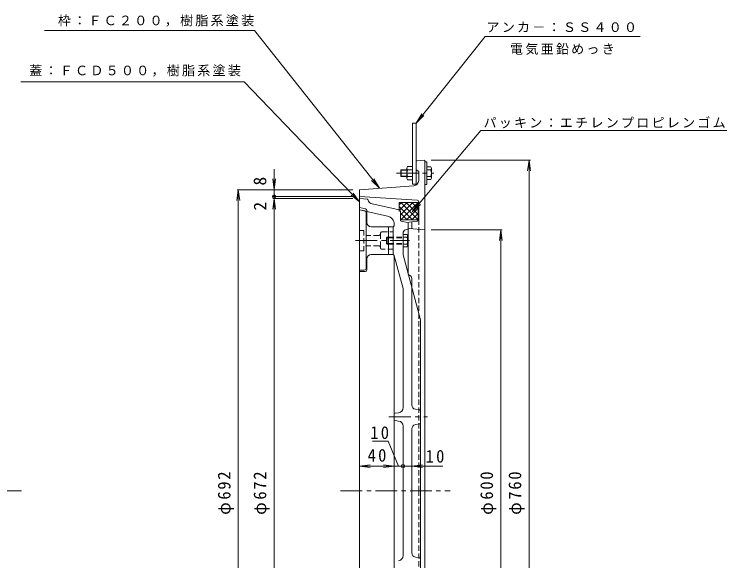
# Model space of a CAD drawing. Units: millimetres, scale not verified. Extents: x -960 to 896, y -688 to 688.
# Drawn here: x 77 to 896, y -100 to 528 of the extents above; entities that cross this region are included whole.
import ezdxf
from ezdxf.enums import TextEntityAlignment as Align

# ---------------------------------------------------------------- set-up
doc = ezdxf.new("R2010")
doc.units = ezdxf.units.MM
doc.header["$LTSCALE"] = 5
doc.header["$PDMODE"] = 32
doc.header["$PDSIZE"] = 4
for name, pattern in [('CHAIN1', [8, 5, -1, 1, -1]), ('DASHED1', [1.8, 1.2, -0.6]), ('DASHED2', [3, 2, -1])]:
    doc.linetypes.add(name, pattern=pattern)
for name, color, linetype, lineweight in [('1-0_1-0ﾚｲﾔ', 2, 'Continuous', 9), ('1-1_1-1ﾚｲﾔ', 3, 'Continuous', 9), ('1-3_1-3ﾚｲﾔ', 4, 'Continuous', 9), ('1-4_1-4ﾚｲﾔ', 7, 'Continuous', 9), ('1-E', 7, 'Continuous', 9)]:
    doc.layers.add(name, color=color, linetype=linetype, lineweight=lineweight)
doc.styles.add('ＭＳ ゴシック', font='')
doc.styles.get('ＭＳ ゴシック').set_extended_font_data('MS Gothic')

msp = doc.modelspace()

# ---------------------------------------------------------------- linework, layer by layer
at = {"layer": '1-0_1-0ﾚｲﾔ'}
for p, q in [((539.077, 331.437), (539.077, 358.162)), ((539.978, 359.158), (549.077, 360.067)), ((549.077, -399.933), (549.077, 360.067)), ((549.077, 358.067), (551.377, 358.067)), ((551.377, 358.067), (551.377, 332.067)), ((539.077, 349.067), (542.077, 347.067)), ((542.077, 336.633), (542.077, 347.067)), ((556.067, 349.067), (551.377, 349.067)), ((556.067, 341.067), (551.377, 341.067)), ((536.527, 330.65), (474.077, 326.067)), ((549.077, 332.067), (551.377, 332.067)), ((474.077, -365.933), (474.077, 326.067)), ((540.197, 314.18), (474.077, 318.067)), ((542.077, 312.184), (542.077, 291.833)), ((530.077, 229.185), (530.077, 287.684)), ((530.953, 288.677), (540.325, 289.848)), ((534.077, 289.067), (534.077, 281.252)), ((549.077, 280.067), (530.998, 281.495)), ((528.767, 271.567), (524.077, 271.567)), ((528.767, 263.567), (524.077, 263.567)), ((530.63, 228.291), (531.866, 227.673)), ((534.077, 224.095), (534.077, 214.064))]:
    msp.add_line(p, q, dxfattribs=at)
at = {"layer": '1-0_1-0ﾚｲﾔ', "color": 4, "linetype": 'CHAIN1'}
msp.add_line((516.44, 345.067), (559.395, 345.067), dxfattribs=at)
at = {"layer": '1-0_1-0ﾚｲﾔ', "linetype": 'DASHED1'}
for p in [(542.077, 291.857), (542.077, -331.722)]:
    msp.add_line(p, (542.077, -19.933), dxfattribs=at)
at = {"layer": '1-0_1-0ﾚｲﾔ'}
for centre, radius, start, end in [((540.077, 358.162), 1, 95.7113, 180), ((536.077, 336.633), 6, 274.2999, 0), ((540.077, 312.184), 2, 0, 86.55798), ((531.077, 287.684), 1, 97.12466, 180), ((540.077, 291.833), 2, 277.12431, 0), ((531.077, 282.492), 1, 180, 265.4859), ((531.077, 229.185), 1, 180, 243.43369), ((530.077, 224.095), 4, 0, 63.4332)]:
    msp.add_arc(centre, radius, start, end, dxfattribs=at)
at = {"layer": '1-1_1-1ﾚｲﾔ'}
for p, q in [((474.077, 316.067), (474.077, -19.933)), ((474.077, 316.067), (483.177, 315.157)), ((487.199, 310.365), (519.516, 303.093)), ((506.272, 295.823), (482.577, 301.155)), ((521.077, 301.142), (521.077, 290.87)), ((529.294, 288.241), (521.86, 289.893)), ((530.077, 288.067), (530.077, 281.067)), ((514.077, 286.067), (514.077, 285.638)), ((529.393, 280.84), (526.812, 279.979)), ((513.186, 251.161), (512.577, 251.567)), ((514.077, 250.068), (514.077, -19.933)), ((534.077, 78.873), (534.077, 214.064)), ((524.077, 75.735), (524.077, 212.747)), ((544.077, -19.933), (544.077, 176.744)), ((538.335, 73.929), (543.225, 73.195)), ((514.929, 69.195), (518.967, 69.801)), ((514.929, 60.94), (518.967, 60.334)), ((524.077, 54.4), (524.077, -19.933)), ((534.077, 51.262), (534.077, -19.933)), ((538.335, 56.206), (543.225, 56.94)), ((474.077, -355.933), (474.077, -19.933)), ((514.077, -289.933), (514.077, -19.933)), ((524.077, -94.265), (524.077, -19.933)), ((534.077, -91.127), (534.077, -19.933)), ((544.077, -19.933), (544.077, -216.609)), ((538.335, -96.071), (543.225, -96.805))]:
    msp.add_line(p, q, dxfattribs=at)
at = {"layer": '1-1_1-1ﾚｲﾔ', "linetype": 'DASHED2'}
msp.add_line((482.577, 301.155), (474.077, 303.067), dxfattribs=at)
at = {"layer": '1-1_1-1ﾚｲﾔ', "linetype": 'CHAIN1'}
for p, q in [((507.874, 65.067), (552.156, 65.067)), ((85.656, -19.933), (-791.062, -19.933)), ((452.302, -19.933), (578.42, -19.933))]:
    msp.add_line(p, q, dxfattribs=at)
at = {"layer": '1-1_1-1ﾚｲﾔ'}
for points in [[(513.186, 283.974), (512.577, 283.567), (512.577, 251.567)], [(524.077, 276.184), (524.077, 251.384), (544.077, 176.744)], [(513.798, 250.516), (514.077, 250.068), (524.077, 212.747)]]:
    msp.add_lwpolyline(points, dxfattribs=at)
for centre, radius, start, end in [((483.078, 314.162), 1, 1.20517, 84.28885), ((488.077, 314.267), 4, 181.20447, 257.31949), ((519.077, 301.142), 2, 0, 77.31973), ((504.077, 286.067), 10, 0, 77.31953), ((522.077, 290.87), 1, 180, 257.47112), ((529.077, 287.265), 1, 0, 77.47112), ((512.077, 285.638), 2, 303.69037, 0), ((528.077, 276.184), 4, 108.43428, 180), ((529.077, 281.788), 1, 288.43472, 0), ((512.077, 249.497), 2, 30.61923, 56.30963), ((518.077, 75.735), 6, 278.53006, 0), ((539.077, 78.873), 5, 180, 261.46921), ((515.077, 68.206), 1, 98.53119, 180), ((543.077, 72.206), 1, 0, 81.46881), ((515.077, 61.929), 1, 180, 261.46881), ((518.077, 54.4), 6, 0, 81.46994), ((543.077, 57.929), 1, 278.53119, 0), ((539.077, 51.262), 5, 98.53079, 180), ((518.077, -94.265), 6, 278.53006, 0), ((539.077, -91.127), 5, 180, 261.46921), ((543.077, -97.794), 1, 0, 81.46881)]:
    msp.add_arc(centre, radius, start, end, dxfattribs=at)
at = {"layer": '1-3_1-3ﾚｲﾔ'}
for p, q in [((535.077, 332.567), (535.077, 402.567)), ((535.077, 402.567), (539.077, 402.567)), ((539.077, 332.567), (539.077, 402.567)), ((535.077, 332.567), (539.077, 332.567)), ((474.077, 305.567), (474.077, 232.067)), ((481.035, 303.93), (474.077, 305.567)), ((480.035, 301.665), (474.077, 303.067)), ((481.577, 235.567), (481.577, 299.719)), ((482.577, 288.567), (482.577, 301.983)), ((487.577, 283.567), (512.577, 283.567)), ((507.577, 283.567), (507.577, 251.567)), ((482.577, 246.567), (482.577, 234.067)), ((487.577, 251.567), (512.577, 251.567)), ((479.577, 233.567), (474.077, 233.567)), ((480.577, 232.067), (474.077, 232.067))]:
    msp.add_line(p, q, dxfattribs=at)
at = {"layer": '1-3_1-3ﾚｲﾔ', "color": 2}
for p, q in [((529.299, 352.567), (535.077, 352.567)), ((535.077, 337.567), (535.077, 352.567)), ((551.377, 340.877), (551.377, 355.257)), ((556.067, 352.257), (551.377, 352.257)), ((528.577, 348.391), (521.377, 348.391)), ((522.054, 341.067), (522.054, 349.067)), ((528.577, 349.067), (522.054, 349.067)), ((528.577, 339.444), (528.577, 350.691)), ((529.299, 348.815), (535.077, 348.815)), ((556.677, 339.472), (556.677, 350.662)), ((528.577, 341.744), (521.377, 341.744)), ((528.577, 341.067), (522.054, 341.067)), ((529.299, 341.32), (535.077, 341.32)), ((529.299, 337.567), (535.077, 337.567)), ((556.067, 337.877), (551.377, 337.877)), ((507.577, 270.891), (505.077, 270.891)), ((507.577, 271.567), (505.754, 271.567)), ((528.767, 274.757), (524.077, 274.757)), ((529.377, 261.972), (529.377, 273.162)), ((507.577, 264.244), (505.077, 264.244)), ((507.577, 263.567), (505.754, 263.567)), ((528.767, 260.377), (524.077, 260.377))]:
    msp.add_line(p, q, dxfattribs=at)
at = {"layer": '1-3_1-3ﾚｲﾔ', "color": 7}
for p, q in [((542.077, 311.409), (519.577, 311.409)), ((519.577, 311.409), (519.577, 301.043)), ((528.861, 311.409), (519.577, 302.125)), ((522.497, 311.409), (519.577, 308.489)), ((535.224, 311.409), (521.077, 297.261)), ((521.484, 311.409), (541.484, 291.409)), ((541.577, 311.397), (521.588, 291.409)), ((527.849, 311.409), (541.577, 297.681)), ((534.212, 311.409), (541.577, 304.045)), ((540.576, 311.409), (541.577, 310.409)), ((541.577, 291.409), (541.577, 311.409)), ((542.077, 291.409), (542.077, 311.409)), ((519.577, 306.952), (535.121, 291.409)), ((541.577, 305.034), (527.952, 291.409)), ((521.077, 299.088), (528.756, 291.409)), ((541.577, 298.669), (534.316, 291.409)), ((521.077, 292.724), (522.392, 291.409)), ((521.077, 291.409), (542.077, 291.409)), ((541.577, 292.306), (540.68, 291.409))]:
    msp.add_line(p, q, dxfattribs=at)
at = {"layer": '1-3_1-3ﾚｲﾔ', "linetype": 'DASHED1'}
for p, q in [((496.177, 273.567), (479.077, 273.567)), ((498.077, 275.467), (498.077, 275.567)), ((498.077, 275.467), (498.077, 259.667)), ((500.077, 277.567), (512.577, 277.567)), ((474.077, 255.817), (479.077, 255.817)), ((496.077, 261.567), (479.077, 261.567)), ((498.077, 259.667), (498.077, 259.567)), ((512.577, 257.567), (500.077, 257.567))]:
    msp.add_line(p, q, dxfattribs=at)
at = {"layer": '1-3_1-3ﾚｲﾔ', "color": 2, "linetype": 'DASHED1'}
for p, q in [((507.577, 271.567), (524.077, 271.567)), ((507.577, 270.891), (524.077, 270.891)), ((507.577, 264.244), (524.077, 264.244)), ((507.577, 263.567), (524.077, 263.567))]:
    msp.add_line(p, q, dxfattribs=at)
at = {"layer": '1-3_1-3ﾚｲﾔ', "linetype": 'CHAIN1'}
msp.add_line((469.47, 267.567), (531.697, 267.567), dxfattribs=at)
at = {"layer": '1-3_1-3ﾚｲﾔ', "color": 2}
msp.add_lwpolyline([(522.054, 349.067), (521.377, 348.391), (521.377, 341.744), (522.054, 341.067)], dxfattribs=at)
at = {"layer": '1-3_1-3ﾚｲﾔ', "linetype": 'DASHED1'}
msp.add_lwpolyline([(474.077, 279.317), (479.077, 279.317), (479.077, 255.817)], dxfattribs=at)
at = {"layer": '1-3_1-3ﾚｲﾔ', "color": 2}
msp.add_lwpolyline([(505.754, 271.567), (505.077, 270.891), (505.077, 264.244), (505.754, 263.567)], close=True, dxfattribs=at)
for centre, radius, start, end in [((531.377, 350.691), 2.8, 137.92572, 222.07428), ((554.287, 350.662), 2.39, 318.13611, 41.86389), ((538.666, 345.067), 10.089, 158.19786, 201.80214), ((543.259, 345.067), 13.418, 342.6564, 17.3436), ((531.377, 339.444), 2.8, 137.92557, 222.07463), ((554.287, 339.472), 2.39, 318.13611, 41.86389), ((526.987, 273.162), 2.39, 318.13611, 41.86389), ((515.959, 267.567), 13.418, 342.6564, 17.3436), ((526.987, 261.972), 2.39, 318.13611, 41.86389)]:
    msp.add_arc(centre, radius, start, end, dxfattribs=at)
at = {"layer": '1-3_1-3ﾚｲﾔ'}
for centre, radius, start, end in [((480.577, 301.983), 2, 0, 76.7585), ((479.577, 299.719), 2, 0, 76.75899), ((487.577, 288.567), 5, 180, 270), ((487.577, 246.567), 5, 90, 180), ((479.577, 235.567), 2, 270, 0), ((480.577, 234.067), 2, 270, 0)]:
    msp.add_arc(centre, radius, start, end, dxfattribs=at)
at = {"layer": '1-3_1-3ﾚｲﾔ', "linetype": 'DASHED1'}
for centre, radius, start, end in [((496.177, 275.467), 1.9, 270, 0), ((500.077, 275.567), 2, 90, 180), ((496.177, 259.667), 1.9, 0, 90), ((500.077, 259.567), 2, 180, 270)]:
    msp.add_arc(centre, radius, start, end, dxfattribs=at)
at = {"layer": '1-4_1-4ﾚｲﾔ'}
for p, q in [((353.51, 508.942), (496.906, 327.743)), ((539.077, 402.567), (548.079, 411.24)), ((556.577, 360.067), (670.419, 360.067)), ((668.919, 360.067), (667.287, 347.674)), ((668.919, -399.933), (668.919, 360.067)), ((668.919, 360.067), (670.551, 347.674)), ((375.905, 318.067), (375.905, 349.811)), ((375.905, 326.067), (374.274, 338.46)), ((375.905, 326.067), (377.537, 338.46)), ((496.906, 327.743), (487.936, 336.448)), ((496.906, 327.743), (490.495, 338.473)), ((334.771, 326.067), (333.139, 313.674)), ((466.577, 326.067), (333.271, 326.067)), ((334.771, -365.933), (334.771, 326.067)), ((334.771, 326.067), (336.402, 313.674)), ((474.077, 312.098), (464.31, 319.898)), ((474.077, 312.098), (466.661, 322.161)), ((375.905, 316.067), (374.274, 303.674)), ((466.577, 318.067), (374.405, 318.067)), ((466.577, 316.067), (374.405, 316.067)), ((375.905, 316.067), (375.905, 318.067)), ((375.905, -355.933), (375.905, 316.067)), ((375.905, 316.067), (377.537, 303.674)), ((556.577, 280.067), (637.986, 280.067)), ((636.486, 280.067), (634.855, 267.674)), ((636.486, -319.932), (636.486, 280.067)), ((636.486, 280.067), (638.118, 267.674)), ((474.077, 8.431), (486.47, 10.063)), ((474.077, 8.431), (514.077, 8.431)), ((474.077, 8.431), (486.47, 6.8)), ((514.077, 8.431), (501.684, 10.063)), ((514.077, 8.431), (501.684, 10.063)), ((514.077, 8.431), (501.684, 6.8)), ((514.077, 8.431), (501.684, 6.8)), ((524.077, 8.431), (514.077, 8.431)), ((569.965, 8.431), (524.077, 8.431)), ((534.077, 8.431), (546.47, 10.063)), ((534.077, 8.431), (546.47, 6.8)), ((474.077, 0.931), (474.077, 6.931)), ((514.077, 0.931), (514.077, 6.931)), ((514.077, 0.931), (514.077, 6.931)), ((524.077, 0.931), (524.077, 6.931)), ((534.077, 0.931), (534.077, 6.931))]:
    msp.add_line(p, q, dxfattribs=at)
for points in [[(618.434, 502.095), (539.077, 402.567), (545.528, 413.274)], [(488.904, 37.155), (506.962, 37.155), (519.001, 8.431)]]:
    msp.add_lwpolyline(points, dxfattribs=at)
for p in [(375.905, 318.067), (524.077, 8.431)]:
    msp.add_point(p, dxfattribs=at)
at = {"layer": '1-E'}
for p, q in [((111.964, 508.942), (353.51, 508.942)), ((618.434, 502.095), (796.703, 502.095)), ((341.384, 450.045), (84.728, 450.045)), ((474.077, 312.098), (341.384, 450.045)), ((896.134, 393.941), (613.645, 393.941)), ((534.752, 300.46), (543.992, 308.879))]:
    msp.add_line(p, q, dxfattribs=at)
msp.add_lwpolyline([(613.645, 393.941), (534.752, 300.46), (541.498, 310.983)], dxfattribs=at)

# ---------------------------------------------------------------- texts
at = {"layer": '1-4_1-4ﾚｲﾔ', "color": 2, "style": 'ＭＳ ゴシック'}
for s, p in [('8', (371.243, 330.881)), ('2', (371.48, 302.077))]:
    msp.add_text(s, height=14.66, rotation=90, dxfattribs=at).set_placement(p, align=Align.BOTTOM_LEFT)
at = {"layer": '1-4_1-4ﾚｲﾔ', "insert": (647.091, 480.932), "char_height": 11, "attachment_point": 7, "style": 'ＭＳ ゴシック'}
msp.add_mtext('\\T1.17;電気亜鉛めっき', dxfattribs=at)
at = {"layer": '1-4_1-4ﾚｲﾔ', "color": 2, "char_height": 14.66, "attachment_point": 7, "style": 'ＭＳ ゴシック'}
for s, insert in [('\\T1.27;\\W0.95;10', (486.455, 39.472)), ('\\T1.27;\\W0.95;40', (483.452, 13.431)), ('\\T1.27;\\W0.95;10', (550.11, 12.307))]:
    msp.add_mtext(s, dxfattribs=dict(at, insert=insert))
at = {"layer": '1-4_1-4ﾚｲﾔ', "color": 2, "char_height": 14.66, "attachment_point": 7, "rotation": 90, "style": 'ＭＳ ゴシック'}
for s, insert in [('\\T1.21;\\W0.95;φ692', (329.771, -47.433)), ('\\T1.21;\\W0.95;φ672', (370.905, -47.433)), ('\\T1.21;\\W0.95;φ600', (631.486, -47.433)), ('\\T1.21;\\W0.95;φ760', (663.919, -47.433))]:
    msp.add_mtext(s, dxfattribs=dict(at, insert=insert))
at = {"layer": '1-E', "char_height": 11, "attachment_point": 7, "style": 'ＭＳ ゴシック'}
for s, insert in [('\\T1.17;枠：ＦＣ２００，樹脂系塗装', (127.407, 513.41)), ('\\T1.17;アンカ－：ＳＳ４００', (620.008, 506.748)), ('\\T1.17;蓋：ＦＣＤ５００，樹脂系塗装', (94.507, 455.949)), ('\\T1.17;パッキン：エチレンプロピレンゴム', (616.562, 396.441))]:
    msp.add_mtext(s, dxfattribs=dict(at, insert=insert))

doc.saveas('drawing.dxf')
